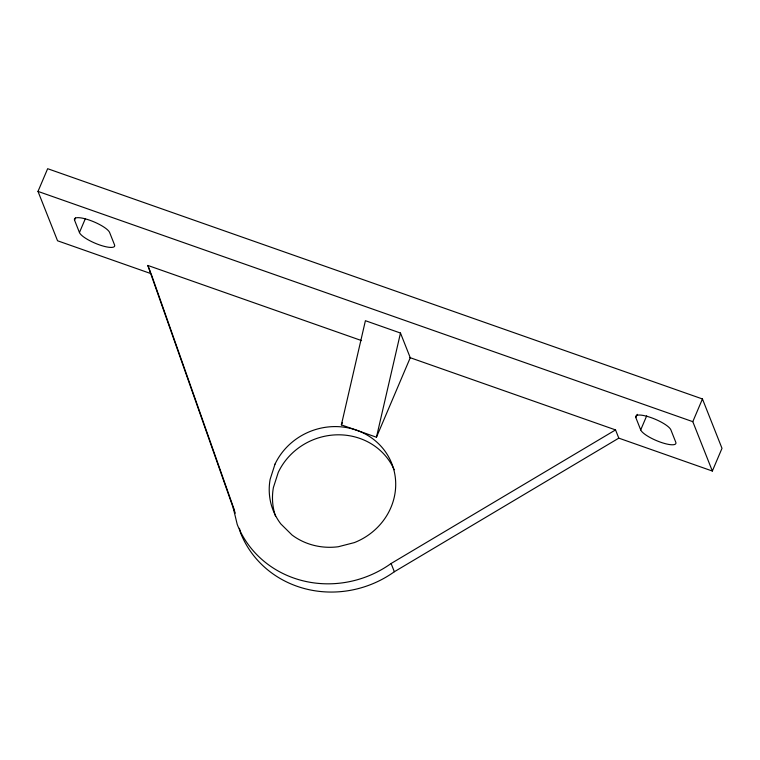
<?xml version="1.0" encoding="UTF-8"?>
<svg xmlns="http://www.w3.org/2000/svg" width="760" height="760" viewBox="0 0 760 760"><rect width="100%" height="100%" fill="white"/><g stroke="black" fill="none" stroke-linecap="round" stroke-linejoin="round"><path stroke-width="1.14" d="M341.373 424.887L365.408 320.701L400.482 333.041L410.257 357.722L376.456 437.228L341.373 424.887L342.304 422.712M376.456 437.228L400.482 333.041M234.564 510.653L151.088 273.666L57.551 240.777L38 191.406L47.652 168.701L702.449 398.962L722 448.333L712.348 471.038L618.801 438.14L615.543 429.913L409.659 357.513M74.565 220.2A19.133 4.873 23 0 1 89.661 220.2A19.133 4.873 23 0 1 109.639 232.531L114.532 244.881A19.133 4.873 23 0 1 99.427 244.881A19.133 4.873 23 0 1 79.448 232.541L74.565 220.2L75.478 218.034M79.448 232.541L85.424 218.49M635.816 417.563A19.133 4.873 23 0 1 650.911 417.563A19.133 4.873 23 0 1 670.899 429.903L675.783 442.244A19.133 4.873 23 0 1 660.687 442.244A19.133 4.873 23 0 1 640.708 429.903L635.816 417.563L637.203 414.323M640.708 429.903L646.684 415.853M712.348 471.038L692.797 421.667L702.449 398.962M361.551 340.594L147.829 265.44L233.273 508.012L237.234 524.476A102.362 96.007 -21.6 0 0 391.096 563.511L615.543 429.913M239.428 528.314L240.493 532.703A102.362 96.007 -21.6 0 0 394.354 571.739L618.801 438.14M38 191.406L692.797 421.667M391.096 563.511L394.354 571.739M147.829 265.44L150.68 272.64M233.273 508.012L235.315 513.152M275.623 516.467A63.773 59.812 -21.6 0 1 273.381 487.597L278.274 472.349A63.773 59.812 -21.6 0 1 337.003 434.824A63.773 59.812 -21.6 0 1 394.193 469.737M275.015 464.123L270.123 479.37A63.773 59.812 -21.6 0 0 280.829 523.934L292.04 535.011A63.773 59.812 -21.6 0 0 338.276 546.744L354.378 542.592A63.773 59.812 -21.6 0 0 378.888 444.039A63.773 59.812 -21.6 0 0 275.015 464.123"/></g></svg>
